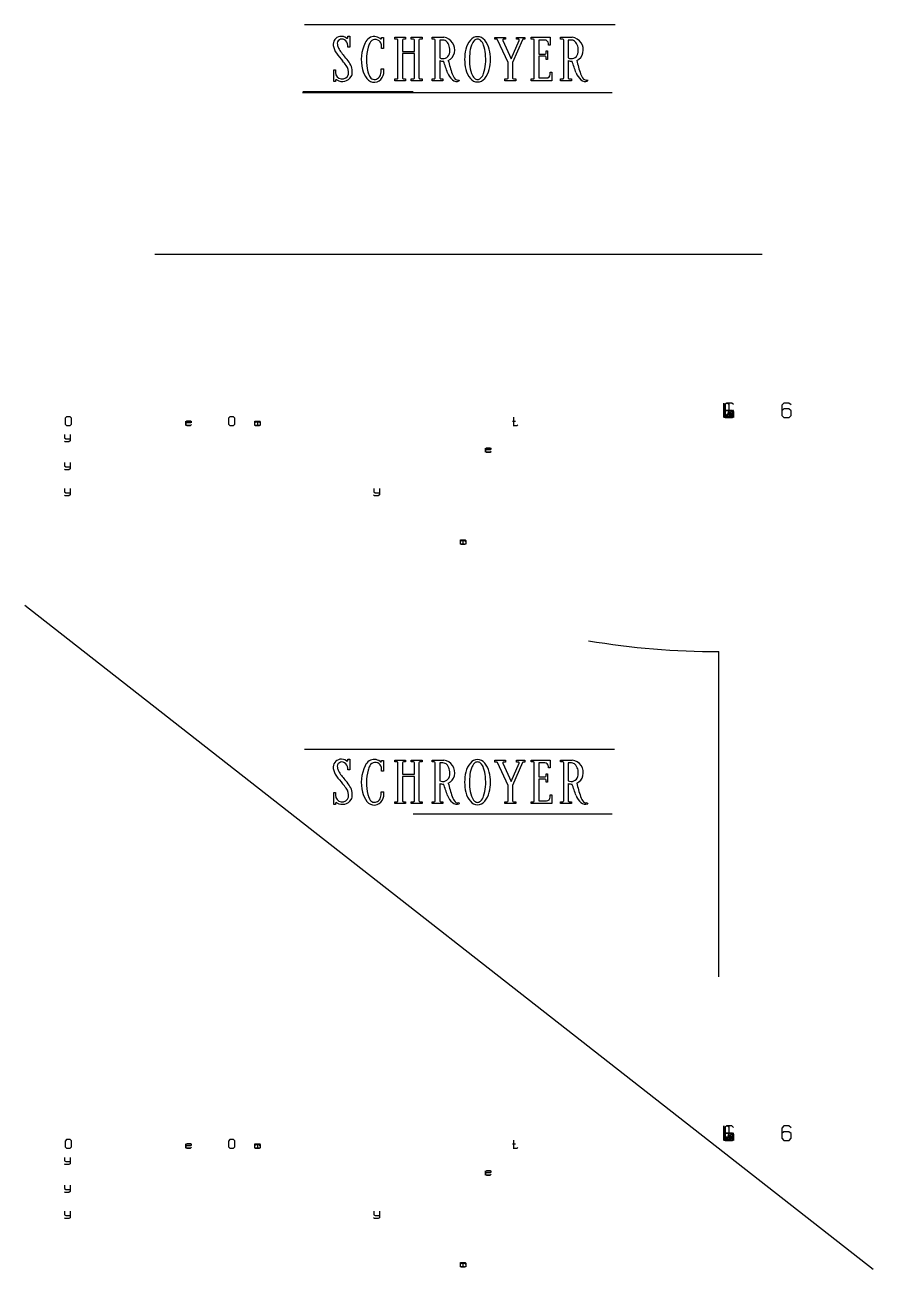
# Model space of a CAD drawing. Header units: metres. Extents: x -210 to 27, y -20 to 71.
# Drawn here: x -210 to -151.3, y -20.2 to 65.9 of the extents above; entities that cross this region are included whole.
import ezdxf

# ---------------------------------------------------------------- set-up
doc = ezdxf.new("R2010")
doc.units = ezdxf.units.M

msp = doc.modelspace()

# ---------------------------------------------------------------- linework, layer by layer
at = {"layer": 'MCD_Layer_0'}
for p, q in [((-169.167648, 65.852692), (-190.644058, 65.852692)), ((-187.640854, 64.986844), (-187.640854, 65.060943)), ((-187.640854, 65.060943), (-187.514854, 65.060943)), ((-187.514854, 65.060943), (-187.514854, 64.310944)), ((-185.308657, 64.945443), (-185.308657, 64.969443)), ((-185.308657, 64.969443), (-185.185657, 64.969443)), ((-185.185657, 64.969443), (-185.185657, 64.219443)), ((-184.39792, 64.991943), (-183.64792, 64.991943)), ((-184.39792, 64.865944), (-184.39792, 64.991943)), ((-184.24192, 64.865944), (-184.39792, 64.865944)), ((-184.17892, 62.180943), (-184.17892, 64.805943)), ((-183.86692, 64.805943), (-183.86692, 64.022943)), ((-183.77392, 64.865944), (-183.80392, 64.865944)), ((-183.64792, 64.865944), (-183.77392, 64.865944)), ((-183.64792, 64.991943), (-183.64792, 64.865944)), ((-183.25792, 64.865944), (-183.25792, 64.991943)), ((-183.25792, 64.991943), (-182.50792, 64.991943)), ((-183.10192, 64.865944), (-183.25792, 64.865944)), ((-183.03892, 64.022943), (-183.03892, 64.805943)), ((-182.72692, 64.805943), (-182.72692, 62.180943)), ((-182.63092, 64.865944), (-182.66392, 64.865944)), ((-182.50792, 64.865944), (-182.63092, 64.865944)), ((-182.50792, 64.991943), (-182.50792, 64.865944)), ((-181.82195, 64.991943), (-181.00895, 64.991943)), ((-181.82195, 64.865943), (-181.82195, 64.991943)), ((-181.66595, 64.865943), (-181.82195, 64.865943)), ((-181.60295, 62.180943), (-181.60295, 64.805943)), ((-181.29095, 64.805943), (-181.29095, 63.569943)), ((-181.16495, 64.805943), (-181.29095, 64.805943)), ((-177.470354, 64.862943), (-177.470354, 64.988943)), ((-177.470354, 64.988943), (-176.750355, 64.988943)), ((-177.353355, 64.862943), (-177.470354, 64.862943)), ((-176.564354, 63.239943), (-177.296355, 64.826943)), ((-176.927354, 64.775943), (-176.342355, 63.503943)), ((-176.750355, 64.862943), (-176.870354, 64.862943)), ((-176.750355, 64.988943), (-176.750355, 64.862943)), ((-176.342355, 63.503943), (-175.796355, 64.775943)), ((-175.571354, 64.826943), (-176.249355, 63.239943)), ((-175.985354, 64.988943), (-175.406355, 64.988943)), ((-175.985354, 64.862943), (-175.985354, 64.988943)), ((-175.853354, 64.862943), (-175.985354, 64.862943)), ((-175.406355, 64.862943), (-175.514355, 64.862943)), ((-175.406355, 64.988943), (-175.406355, 64.862943)), ((-174.969751, 64.991943), (-173.655751, 64.991943)), ((-174.969751, 64.865944), (-174.969751, 64.991943)), ((-174.813751, 64.865944), (-174.969751, 64.865944)), ((-174.750751, 62.180943), (-174.750751, 64.805943)), ((-174.438751, 64.805943), (-174.438751, 63.836943)), ((-174.030751, 64.805943), (-174.438751, 64.805943)), ((-173.781751, 64.460943), (-173.781751, 64.553943)), ((-173.655751, 64.991943), (-173.655751, 64.460943)), ((-172.939946, 64.991943), (-172.126946, 64.991943)), ((-172.939946, 64.865943), (-172.939946, 64.991943)), ((-172.783946, 64.865943), (-172.939946, 64.865943)), ((-172.720946, 62.180943), (-172.720946, 64.805943)), ((-172.408946, 64.805943), (-172.408946, 63.569943)), ((-172.282946, 64.805943), (-172.408946, 64.805943)), ((-187.640854, 64.310944), (-187.640854, 64.436943)), ((-187.514854, 64.310944), (-187.640854, 64.310944)), ((-185.308657, 64.219443), (-185.308657, 64.408443)), ((-185.185657, 64.219443), (-185.308657, 64.219443)), ((-183.86692, 64.022943), (-183.03892, 64.022943)), ((-183.86692, 63.866943), (-183.86692, 62.180943)), ((-183.03892, 63.866943), (-183.86692, 63.866943)), ((-183.03892, 62.180943), (-183.03892, 63.866943)), ((-174.438751, 63.836943), (-174.000751, 63.836943)), ((-173.937751, 64.055943), (-173.844751, 64.055943)), ((-173.937751, 63.896943), (-173.937751, 64.055943)), ((-173.844751, 64.055943), (-173.844751, 63.461943)), ((-173.655751, 64.460943), (-173.781751, 64.460943)), ((-181.29095, 63.383943), (-181.29095, 62.180943)), ((-176.564354, 62.174943), (-176.564354, 63.239943)), ((-176.249355, 63.239943), (-176.249355, 62.174943)), ((-174.438751, 63.680943), (-174.438751, 62.180943)), ((-174.000751, 63.680943), (-174.438751, 63.680943)), ((-173.937751, 63.461943), (-173.937751, 63.617943)), ((-173.844751, 63.461943), (-173.937751, 63.461943)), ((-172.408946, 63.383943), (-172.408946, 62.180943)), ((-188.624854, 62.747943), (-188.498854, 62.747943)), ((-188.624854, 61.934943), (-188.624854, 62.747943)), ((-188.498854, 62.747943), (-188.498854, 62.561944)), ((-188.498854, 61.991943), (-188.498854, 61.934943)), ((-185.329657, 62.803444), (-185.152657, 62.803444)), ((-184.39792, 62.117943), (-184.24192, 62.117943)), ((-184.39792, 61.991943), (-184.39792, 62.117943)), ((-183.64792, 61.991943), (-184.39792, 61.991943)), ((-183.80392, 62.117943), (-183.64792, 62.117943)), ((-183.64792, 62.117943), (-183.64792, 61.991943)), ((-183.25792, 62.117943), (-183.10192, 62.117943)), ((-183.25792, 61.991943), (-183.25792, 62.117943)), ((-182.50792, 61.991943), (-183.25792, 61.991943)), ((-182.66392, 62.117943), (-182.50792, 62.117943)), ((-182.50792, 62.117943), (-182.50792, 61.991943)), ((-181.82195, 62.117943), (-181.66595, 62.117943)), ((-181.82195, 61.991943), (-181.82195, 62.117943)), ((-181.07195, 61.991943), (-181.82195, 61.991943)), ((-181.22795, 62.117943), (-181.07195, 62.117943)), ((-181.07195, 62.117943), (-181.07195, 61.991943)), ((-179.97095, 62.051943), (-179.94395, 61.973943)), ((-176.780355, 62.114943), (-176.624354, 62.114943)), ((-176.780355, 61.991943), (-176.780355, 62.114943)), ((-176.030354, 61.991943), (-176.780355, 61.991943)), ((-176.189354, 62.114943), (-176.030354, 62.114943)), ((-176.030354, 62.114943), (-176.030354, 61.991943)), ((-174.969751, 62.117943), (-174.813751, 62.117943)), ((-174.969751, 61.991943), (-174.969751, 62.117943)), ((-173.532751, 61.991943), (-174.969751, 61.991943)), ((-174.438751, 62.180943), (-173.907751, 62.180943)), ((-173.655751, 62.585943), (-173.532751, 62.585943)), ((-173.655751, 62.429943), (-173.655751, 62.585943)), ((-173.532751, 62.585943), (-173.532751, 61.991943)), ((-172.939946, 62.117943), (-172.783946, 62.117943)), ((-172.939946, 61.991943), (-172.939946, 62.117943)), ((-172.189946, 61.991943), (-172.939946, 61.991943)), ((-172.345946, 62.117943), (-172.189946, 62.117943)), ((-172.189946, 62.117943), (-172.189946, 61.991943)), ((-171.088946, 62.051943), (-171.061946, 61.973943)), ((-169.378815, 61.153046), (-190.782455, 61.153046)), ((-190.75087, 61.248947), (-183.131851, 61.248947)), ((-188.498854, 61.934943), (-188.624854, 61.934943)), ((-201, 50), (-159, 50)), ((-161.6375, 39.6875), (-161.6375, 38.6875)), ((-161.6375, 38.6875), (-161.6375, 39.6875)), ((-161.4375, 39.6875), (-161.5625, 39.6125)), ((-161.5625, 39.6125), (-161.5625, 38.6875)), ((-161.0875, 39.6875), (-161.4375, 39.6875)), ((-161.4375, 39.6875), (-161.3125, 39.6875)), ((-161.3625, 39.6375), (-161.3125, 39.6875)), ((-161.3125, 39.6875), (-161.3125, 38.6875)), ((-160.9875, 39.5875), (-161.0875, 39.6875)), ((-157.4875, 39.6875), (-157.6375, 39.5375)), ((-157.1625, 39.6875), (-157.4875, 39.6875)), ((-156.9875, 39.5625), (-157.1625, 39.6875)), ((-207.098644, 38.745199), (-207.187744, 38.641249)), ((-206.846194, 38.745199), (-207.098644, 38.745199)), ((-206.742244, 38.656099), (-206.846194, 38.745199)), ((-195.812633, 38.745199), (-195.901733, 38.641249)), ((-195.560183, 38.745199), (-195.812633, 38.745199)), ((-195.456233, 38.656099), (-195.560183, 38.745199)), ((-161.6375, 39.0875), (-161.4875, 39.1875)), ((-161.6375, 39.1875), (-161.6375, 39.0875)), ((-161.5375, 39.1875), (-161.6375, 39.0875)), ((-161.6375, 39.1875), (-160.9875, 39.1875)), ((-161.6375, 39.1875), (-161.6375, 38.7625)), ((-161.5375, 39.1875), (-161.6375, 39.1125)), ((-160.9875, 39.1875), (-161.6375, 38.6875)), ((-161.6375, 39.1125), (-161.5375, 39.1875)), ((-161.6375, 39.0875), (-161.3125, 38.6875)), ((-161.6375, 39.0875), (-161.4375, 38.6875)), ((-161.6375, 39.0875), (-161.6375, 38.7625)), ((-161.5375, 38.6875), (-161.6375, 38.7875)), ((-161.6375, 38.7625), (-161.5375, 38.6875)), ((-161.0625, 39.1875), (-161.5375, 39.1875)), ((-161.5375, 39.1875), (-161.0875, 39.1875)), ((-161.0875, 39.1875), (-161.5375, 39.1875)), ((-161.4875, 39.1875), (-161.0875, 39.1875)), ((-161.4375, 38.6875), (-161.3125, 39.1375)), ((-161.3125, 39.1375), (-161.1875, 38.6875)), ((-161.3125, 38.6875), (-160.9875, 39.0875)), ((-160.9875, 39.1875), (-161.2375, 39.0375)), ((-161.2375, 39.0375), (-160.9875, 38.6875)), ((-161.1875, 38.6875), (-160.9875, 39.0875)), ((-161.0875, 39.1875), (-160.9875, 39.0875)), ((-160.9875, 39.0875), (-161.0875, 39.1875)), ((-161.0875, 39.1875), (-160.9875, 39.1125)), ((-160.9875, 38.7875), (-161.0875, 38.6875)), ((-161.0875, 38.6875), (-160.9875, 38.7625)), ((-160.9875, 39.1125), (-161.0625, 39.1875)), ((-161.0625, 38.6875), (-160.9875, 38.7625)), ((-160.9875, 39.0875), (-160.9875, 39.1875)), ((-160.9875, 38.7625), (-160.9875, 39.1875)), ((-160.9875, 38.7625), (-160.9875, 39.1125)), ((-160.9875, 39.1125), (-160.9875, 38.7875)), ((-160.9875, 39.0875), (-160.9875, 38.6875)), ((-160.9875, 38.7625), (-160.9875, 38.6875)), ((-157.6375, 39.5375), (-157.6375, 38.8375)), ((-157.4875, 39.2875), (-157.6375, 39.1625)), ((-157.6375, 38.8375), (-157.4875, 38.6875)), ((-157.1625, 39.2875), (-157.4875, 39.2875)), ((-156.9875, 39.1625), (-157.1625, 39.2875)), ((-157.1375, 38.6875), (-156.9875, 38.8375)), ((-156.9875, 38.8375), (-156.9875, 39.1625)), ((-207.187744, 38.641249), (-207.187744, 38.240299)), ((-207.187744, 38.240299), (-207.098644, 38.151199)), ((-207.098644, 38.151199), (-206.846194, 38.151199)), ((-206.846194, 38.151199), (-206.742244, 38.240299)), ((-206.742244, 38.240299), (-206.742244, 38.656099)), ((-198.842035, 38.388799), (-198.767785, 38.448199)), ((-198.842035, 38.151199), (-198.842035, 38.448199)), ((-198.842035, 38.403649), (-198.782635, 38.448199)), ((-198.782635, 38.448199), (-198.842035, 38.388799)), ((-198.842035, 38.388799), (-198.842035, 38.403649)), ((-198.842035, 38.388799), (-198.842035, 38.210599)), ((-198.842035, 38.195749), (-198.842035, 38.388799)), ((-198.515335, 38.314549), (-198.842035, 38.314549)), ((-198.842035, 38.210599), (-198.782635, 38.151199)), ((-198.797485, 38.151199), (-198.842035, 38.195749)), ((-198.515335, 38.151199), (-198.797485, 38.151199)), ((-198.782635, 38.448199), (-198.515335, 38.448199)), ((-198.515335, 38.448199), (-198.782635, 38.448199)), ((-198.782635, 38.151199), (-198.515335, 38.151199)), ((-198.767785, 38.448199), (-198.515335, 38.448199)), ((-198.515335, 38.448199), (-198.455935, 38.388799)), ((-198.515335, 38.448199), (-198.455935, 38.403649)), ((-198.455935, 38.403649), (-198.515335, 38.448199)), ((-198.455935, 38.359099), (-198.515335, 38.314549)), ((-198.455935, 38.210599), (-198.515335, 38.151199)), ((-198.515335, 38.151199), (-198.455935, 38.210599)), ((-198.455935, 38.359099), (-198.455935, 38.403649)), ((-195.901733, 38.641249), (-195.901733, 38.240299)), ((-195.901733, 38.240299), (-195.812633, 38.151199)), ((-195.812633, 38.151199), (-195.560183, 38.151199)), ((-195.560183, 38.151199), (-195.456233, 38.240299)), ((-195.456233, 38.240299), (-195.456233, 38.656099)), ((-194.090036, 38.448199), (-194.090036, 38.151199)), ((-194.090036, 38.403649), (-194.015786, 38.448199)), ((-194.090036, 38.403649), (-194.045486, 38.448199)), ((-194.015786, 38.373949), (-194.090036, 38.314549)), ((-194.090036, 38.314549), (-194.090036, 38.195749)), ((-194.090036, 38.195749), (-194.030636, 38.151199)), ((-194.045486, 38.448199), (-193.926686, 38.448199)), ((-194.030636, 38.448199), (-193.778186, 38.448199)), ((-193.778186, 38.151199), (-194.030636, 38.151199)), ((-194.030636, 38.151199), (-193.763336, 38.151199)), ((-194.015786, 38.448199), (-193.763336, 38.448199)), ((-193.763336, 38.373949), (-194.015786, 38.373949)), ((-193.926686, 38.448199), (-193.896986, 38.403649)), ((-193.896986, 38.403649), (-193.867286, 38.448199)), ((-193.896986, 38.403649), (-193.896986, 38.151199)), ((-193.867286, 38.448199), (-193.748486, 38.448199)), ((-193.763336, 38.448199), (-193.703936, 38.373949)), ((-193.703936, 38.314549), (-193.763336, 38.373949)), ((-193.763336, 38.151199), (-193.703936, 38.195749)), ((-193.748486, 38.448199), (-193.703936, 38.403649)), ((-193.703936, 38.403649), (-193.703936, 38.151199)), ((-193.703936, 38.373949), (-193.703936, 38.151199)), ((-176.270044, 38.448199), (-176.047294, 38.448199)), ((-176.210644, 38.151199), (-175.958194, 38.151199)), ((-176.195794, 38.715499), (-176.195794, 38.195749)), ((-176.195794, 38.195749), (-176.121544, 38.151199)), ((-176.121544, 38.151199), (-175.943344, 38.151199)), ((-175.943344, 38.151199), (-175.883944, 38.195749)), ((-161.5375, 38.6875), (-161.0625, 38.6875)), ((-161.0875, 38.6875), (-161.5375, 38.6875)), ((-161.5375, 38.6875), (-161.0875, 38.6875)), ((-161.4625, 38.6875), (-161.1625, 38.6875)), ((-161.4375, 38.6875), (-161.1875, 38.6875)), ((-161.3125, 38.7125), (-161.3375, 38.6875)), ((-161.2875, 38.6875), (-161.3125, 38.7125)), ((-157.4875, 38.6875), (-157.1375, 38.6875)), ((-207.187743, 37.011418), (-207.247143, 37.055968)), ((-207.232293, 37.516318), (-207.232293, 37.278718)), ((-207.232293, 37.278718), (-207.143193, 37.219318)), ((-206.935293, 37.011418), (-207.187743, 37.011418)), ((-207.143193, 37.219318), (-206.846193, 37.219318)), ((-207.113493, 37.219318), (-206.964993, 37.219318)), ((-206.846193, 37.070818), (-206.935293, 37.011418)), ((-206.846193, 37.516318), (-206.846193, 37.219318)), ((-206.846193, 37.219318), (-206.846193, 37.130218)), ((-206.846193, 37.130218), (-206.846193, 37.070818)), ((-178.126291, 36.525037), (-178.052041, 36.584437)), ((-178.126291, 36.287437), (-178.126291, 36.584437)), ((-178.126291, 36.539887), (-178.066891, 36.584437)), ((-178.066891, 36.584437), (-178.126291, 36.525037)), ((-178.126291, 36.525037), (-178.126291, 36.539887)), ((-178.126291, 36.525037), (-178.126291, 36.346837)), ((-178.126291, 36.331987), (-178.126291, 36.525037)), ((-177.799591, 36.450787), (-178.126291, 36.450787)), ((-178.126291, 36.346837), (-178.066891, 36.287437)), ((-178.081741, 36.287437), (-178.126291, 36.331987)), ((-177.799591, 36.287437), (-178.081741, 36.287437)), ((-178.066891, 36.584437), (-177.799591, 36.584437)), ((-177.799591, 36.584437), (-178.066891, 36.584437)), ((-178.066891, 36.287437), (-177.799591, 36.287437)), ((-178.052041, 36.584437), (-177.799591, 36.584437)), ((-177.799591, 36.584437), (-177.740191, 36.525037)), ((-177.799591, 36.584437), (-177.740191, 36.539887)), ((-177.740191, 36.539887), (-177.799591, 36.584437)), ((-177.740191, 36.495337), (-177.799591, 36.450787)), ((-177.740191, 36.346837), (-177.799591, 36.287437)), ((-177.799591, 36.287437), (-177.740191, 36.346837)), ((-177.740191, 36.495337), (-177.740191, 36.539887)), ((-207.232293, 35.589431), (-207.232293, 35.351831)), ((-207.232293, 35.351831), (-207.143193, 35.292431)), ((-207.143193, 35.292431), (-206.846193, 35.292431)), ((-207.113493, 35.292431), (-206.964993, 35.292431)), ((-206.846193, 35.589431), (-206.846193, 35.292431)), ((-206.846193, 35.292431), (-206.846193, 35.203331)), ((-207.187743, 35.084531), (-207.247143, 35.129081)), ((-206.935293, 35.084531), (-207.187743, 35.084531)), ((-206.846193, 35.143931), (-206.935293, 35.084531)), ((-206.846193, 35.203331), (-206.846193, 35.143931)), ((-207.232293, 33.788798), (-207.232293, 33.551198)), ((-206.846193, 33.788798), (-206.846193, 33.491798)), ((-185.848291, 33.788798), (-185.848291, 33.551198)), ((-185.462191, 33.788798), (-185.462191, 33.491798)), ((-207.187743, 33.283898), (-207.247143, 33.328448)), ((-207.232293, 33.551198), (-207.143193, 33.491798)), ((-206.935293, 33.283898), (-207.187743, 33.283898)), ((-207.143193, 33.491798), (-206.846193, 33.491798)), ((-207.113493, 33.491798), (-206.964993, 33.491798)), ((-206.846193, 33.343298), (-206.935293, 33.283898)), ((-206.846193, 33.491798), (-206.846193, 33.402698)), ((-206.846193, 33.402698), (-206.846193, 33.343298)), ((-185.803741, 33.283898), (-185.863141, 33.328448)), ((-185.848291, 33.551198), (-185.759191, 33.491798)), ((-185.551291, 33.283898), (-185.803741, 33.283898)), ((-185.759191, 33.491798), (-185.462191, 33.491798)), ((-185.729491, 33.491798), (-185.580991, 33.491798)), ((-185.462191, 33.343298), (-185.551291, 33.283898)), ((-185.462191, 33.491798), (-185.462191, 33.402698)), ((-185.462191, 33.402698), (-185.462191, 33.343298)), ((-179.883889, 30.236915), (-179.883889, 29.939915)), ((-179.883889, 30.192365), (-179.809639, 30.236915)), ((-179.883889, 30.192365), (-179.839339, 30.236915)), ((-179.809639, 30.162665), (-179.883889, 30.103265)), ((-179.839339, 30.236915), (-179.720539, 30.236915)), ((-179.824489, 30.236915), (-179.572039, 30.236915)), ((-179.809639, 30.236915), (-179.557189, 30.236915)), ((-179.557189, 30.162665), (-179.809639, 30.162665)), ((-179.720539, 30.236915), (-179.690839, 30.192365)), ((-179.690839, 30.192365), (-179.661139, 30.236915)), ((-179.690839, 30.192365), (-179.690839, 29.939915)), ((-179.661139, 30.236915), (-179.542339, 30.236915)), ((-179.557189, 30.236915), (-179.497789, 30.162665)), ((-179.497789, 30.103265), (-179.557189, 30.162665)), ((-179.542339, 30.236915), (-179.497789, 30.192365)), ((-179.497789, 30.192365), (-179.497789, 29.939915)), ((-179.497789, 30.162665), (-179.497789, 29.939915)), ((-179.883889, 30.103265), (-179.883889, 29.984465)), ((-179.883889, 29.984465), (-179.824489, 29.939915)), ((-179.572039, 29.939915), (-179.824489, 29.939915)), ((-179.824489, 29.939915), (-179.557189, 29.939915)), ((-179.557189, 29.939915), (-179.497789, 29.984465)), ((-209.976303, 25.710459), (-151.324951, -20.214447)), ((-162, 0), (-162, 22.5)), ((-190.646194, 15.747189), (-169.204056, 15.747189)), ((-187.640854, 14.986842), (-187.640854, 15.060941)), ((-187.640854, 15.060941), (-187.514854, 15.060941)), ((-187.514854, 15.060941), (-187.514854, 14.310942)), ((-185.308657, 14.945441), (-185.308657, 14.969441)), ((-185.308657, 14.969441), (-185.185657, 14.969441)), ((-185.185657, 14.969441), (-185.185657, 14.219441)), ((-184.39792, 14.991941), (-183.64792, 14.991941)), ((-184.39792, 14.865942), (-184.39792, 14.991941)), ((-184.24192, 14.865942), (-184.39792, 14.865942)), ((-184.17892, 12.180941), (-184.17892, 14.805942)), ((-183.86692, 14.805942), (-183.86692, 14.022942)), ((-183.77392, 14.865942), (-183.80392, 14.865942)), ((-183.64792, 14.865942), (-183.77392, 14.865942)), ((-183.64792, 14.991941), (-183.64792, 14.865942)), ((-183.25792, 14.865942), (-183.25792, 14.991941)), ((-183.25792, 14.991941), (-182.50792, 14.991941)), ((-183.10192, 14.865942), (-183.25792, 14.865942)), ((-183.03892, 14.022942), (-183.03892, 14.805942)), ((-182.72692, 14.805942), (-182.72692, 12.180941)), ((-182.63092, 14.865942), (-182.66392, 14.865942)), ((-182.50792, 14.865942), (-182.63092, 14.865942)), ((-182.50792, 14.991941), (-182.50792, 14.865942)), ((-181.82195, 14.991941), (-181.00895, 14.991941)), ((-181.82195, 14.865941), (-181.82195, 14.991941)), ((-181.66595, 14.865941), (-181.82195, 14.865941)), ((-181.60295, 12.180941), (-181.60295, 14.805941)), ((-181.29095, 14.805941), (-181.29095, 13.569942)), ((-181.16495, 14.805941), (-181.29095, 14.805941)), ((-177.470354, 14.862941), (-177.470354, 14.988941)), ((-177.470354, 14.988941), (-176.750355, 14.988941)), ((-177.353355, 14.862941), (-177.470354, 14.862941)), ((-176.564354, 13.239941), (-177.296355, 14.826941)), ((-176.927354, 14.775941), (-176.342355, 13.503941)), ((-176.750355, 14.862941), (-176.870354, 14.862941)), ((-176.750355, 14.988941), (-176.750355, 14.862941)), ((-176.342355, 13.503941), (-175.796355, 14.775941)), ((-175.571354, 14.826941), (-176.249355, 13.239941)), ((-175.985354, 14.988941), (-175.406355, 14.988941)), ((-175.985354, 14.862941), (-175.985354, 14.988941)), ((-175.853354, 14.862941), (-175.985354, 14.862941)), ((-175.406355, 14.862941), (-175.514355, 14.862941)), ((-175.406355, 14.988941), (-175.406355, 14.862941)), ((-174.969751, 14.991941), (-173.655751, 14.991941)), ((-174.969751, 14.865942), (-174.969751, 14.991941)), ((-174.813751, 14.865942), (-174.969751, 14.865942)), ((-174.750751, 12.180941), (-174.750751, 14.805942)), ((-174.438751, 14.805942), (-174.438751, 13.836941)), ((-174.030751, 14.805942), (-174.438751, 14.805942)), ((-173.655751, 14.991941), (-173.655751, 14.460941)), ((-172.939946, 14.991941), (-172.126946, 14.991941)), ((-172.939946, 14.865941), (-172.939946, 14.991941)), ((-172.783946, 14.865941), (-172.939946, 14.865941)), ((-172.720946, 12.180941), (-172.720946, 14.805941)), ((-172.408946, 14.805941), (-172.408946, 13.569942)), ((-172.282946, 14.805941), (-172.408946, 14.805941)), ((-187.640854, 14.310942), (-187.640854, 14.436941)), ((-187.514854, 14.310942), (-187.640854, 14.310942)), ((-185.308657, 14.219441), (-185.308657, 14.408441)), ((-185.185657, 14.219441), (-185.308657, 14.219441)), ((-183.86692, 14.022942), (-183.03892, 14.022942)), ((-183.86692, 13.866941), (-183.86692, 12.180941)), ((-183.03892, 13.866941), (-183.86692, 13.866941)), ((-183.03892, 12.180941), (-183.03892, 13.866941)), ((-174.438751, 13.836941), (-174.000751, 13.836941)), ((-173.937751, 14.055942), (-173.844751, 14.055942)), ((-173.937751, 13.896941), (-173.937751, 14.055942)), ((-173.844751, 14.055942), (-173.844751, 13.461941)), ((-173.781751, 14.460941), (-173.781751, 14.553942)), ((-173.655751, 14.460941), (-173.781751, 14.460941)), ((-181.29095, 13.383941), (-181.29095, 12.180941)), ((-176.564354, 12.174941), (-176.564354, 13.239941)), ((-176.249355, 13.239941), (-176.249355, 12.174941)), ((-174.438751, 13.680942), (-174.438751, 12.180941)), ((-174.000751, 13.680942), (-174.438751, 13.680942)), ((-173.937751, 13.461941), (-173.937751, 13.617941)), ((-173.844751, 13.461941), (-173.937751, 13.461941)), ((-172.408946, 13.383941), (-172.408946, 12.180941)), ((-188.624854, 12.747941), (-188.498854, 12.747941)), ((-188.624854, 11.934941), (-188.624854, 12.747941)), ((-188.498854, 12.747941), (-188.498854, 12.561942)), ((-185.329657, 12.803442), (-185.152657, 12.803442)), ((-184.39792, 12.117941), (-184.24192, 12.117941)), ((-184.39792, 11.991941), (-184.39792, 12.117941)), ((-183.80392, 12.117941), (-183.64792, 12.117941)), ((-183.64792, 12.117941), (-183.64792, 11.991941)), ((-183.25792, 12.117941), (-183.10192, 12.117941)), ((-183.25792, 11.991941), (-183.25792, 12.117941)), ((-182.66392, 12.117941), (-182.50792, 12.117941)), ((-182.50792, 12.117941), (-182.50792, 11.991941)), ((-181.82195, 12.117941), (-181.66595, 12.117941)), ((-181.82195, 11.991941), (-181.82195, 12.117941)), ((-181.22795, 12.117941), (-181.07195, 12.117941)), ((-181.07195, 12.117941), (-181.07195, 11.991941)), ((-179.97095, 12.051941), (-179.94395, 11.973942)), ((-176.780355, 12.114941), (-176.624354, 12.114941)), ((-176.780355, 11.991941), (-176.780355, 12.114941)), ((-176.189354, 12.114941), (-176.030354, 12.114941)), ((-176.030354, 12.114941), (-176.030354, 11.991941)), ((-174.969751, 12.117941), (-174.813751, 12.117941)), ((-174.969751, 11.991941), (-174.969751, 12.117941)), ((-174.438751, 12.180941), (-173.907751, 12.180941)), ((-173.655751, 12.585941), (-173.532751, 12.585941)), ((-173.655751, 12.429941), (-173.655751, 12.585941)), ((-173.532751, 12.585941), (-173.532751, 11.991941)), ((-172.939946, 12.117941), (-172.783946, 12.117941)), ((-172.939946, 11.991941), (-172.939946, 12.117941)), ((-172.345946, 12.117941), (-172.189946, 12.117941)), ((-172.189946, 12.117941), (-172.189946, 11.991941)), ((-171.088946, 12.051941), (-171.061946, 11.973942)), ((-188.498854, 11.934941), (-188.624854, 11.934941)), ((-188.498854, 11.991941), (-188.498854, 11.934941)), ((-183.64792, 11.991941), (-184.39792, 11.991941)), ((-182.50792, 11.991941), (-183.25792, 11.991941)), ((-169.378815, 11.248948), (-183.131851, 11.248948)), ((-181.07195, 11.991941), (-181.82195, 11.991941)), ((-176.030354, 11.991941), (-176.780355, 11.991941)), ((-173.532751, 11.991941), (-174.969751, 11.991941)), ((-172.189946, 11.991941), (-172.939946, 11.991941)), ((-161.6375, -10.3125), (-161.6375, -11.3125)), ((-161.6375, -11.3125), (-161.6375, -10.3125)), ((-161.4375, -10.3125), (-161.5625, -10.3875)), ((-161.0875, -10.3125), (-161.4375, -10.3125)), ((-161.4375, -10.3125), (-161.3125, -10.3125)), ((-161.3625, -10.3625), (-161.3125, -10.3125)), ((-161.3125, -10.3125), (-161.3125, -11.3125)), ((-160.9875, -10.4125), (-161.0875, -10.3125)), ((-157.4875, -10.3125), (-157.6375, -10.4625)), ((-157.1625, -10.3125), (-157.4875, -10.3125)), ((-156.9875, -10.4375), (-157.1625, -10.3125)), ((-161.6375, -10.9125), (-161.4875, -10.8125)), ((-161.6375, -10.8125), (-161.6375, -10.9125)), ((-161.5375, -10.8125), (-161.6375, -10.9125)), ((-161.6375, -10.8125), (-160.9875, -10.8125)), ((-161.6375, -10.8125), (-161.6375, -11.2375)), ((-161.5375, -10.8125), (-161.6375, -10.8875)), ((-160.9875, -10.8125), (-161.6375, -11.3125)), ((-161.6375, -10.8875), (-161.5375, -10.8125)), ((-161.6375, -10.9125), (-161.3125, -11.3125)), ((-161.6375, -10.9125), (-161.4375, -11.3125)), ((-161.6375, -10.9125), (-161.6375, -11.2375)), ((-161.5625, -10.3875), (-161.5625, -11.3125)), ((-161.0625, -10.8125), (-161.5375, -10.8125)), ((-161.5375, -10.8125), (-161.0875, -10.8125)), ((-161.0875, -10.8125), (-161.5375, -10.8125)), ((-161.4875, -10.8125), (-161.0875, -10.8125)), ((-161.4375, -11.3125), (-161.3125, -10.8625)), ((-161.3125, -10.8625), (-161.1875, -11.3125)), ((-161.3125, -11.3125), (-160.9875, -10.9125)), ((-160.9875, -10.8125), (-161.2375, -10.9625)), ((-161.2375, -10.9625), (-160.9875, -11.3125)), ((-161.1875, -11.3125), (-160.9875, -10.9125)), ((-161.0875, -10.8125), (-160.9875, -10.9125)), ((-160.9875, -10.9125), (-161.0875, -10.8125)), ((-161.0875, -10.8125), (-160.9875, -10.8875)), ((-160.9875, -10.8875), (-161.0625, -10.8125)), ((-160.9875, -10.9125), (-160.9875, -10.8125)), ((-160.9875, -11.2375), (-160.9875, -10.8125)), ((-160.9875, -11.2375), (-160.9875, -10.8875)), ((-160.9875, -10.8875), (-160.9875, -11.2125)), ((-160.9875, -10.9125), (-160.9875, -11.3125)), ((-157.6375, -10.4625), (-157.6375, -11.1625)), ((-157.4875, -10.7125), (-157.6375, -10.8375)), ((-157.6375, -11.1625), (-157.4875, -11.3125)), ((-157.1625, -10.7125), (-157.4875, -10.7125)), ((-156.9875, -10.8375), (-157.1625, -10.7125)), ((-157.1375, -11.3125), (-156.9875, -11.1625)), ((-156.9875, -11.1625), (-156.9875, -10.8375)), ((-207.098644, -11.254803), (-207.187744, -11.358753)), ((-207.187744, -11.358753), (-207.187744, -11.759703)), ((-207.187744, -11.759703), (-207.098644, -11.848803)), ((-206.846194, -11.254803), (-207.098644, -11.254803)), ((-207.098644, -11.848803), (-206.846194, -11.848803)), ((-206.742244, -11.343903), (-206.846194, -11.254803)), ((-206.846194, -11.848803), (-206.742244, -11.759703)), ((-206.742244, -11.759703), (-206.742244, -11.343903)), ((-198.842035, -11.611203), (-198.767785, -11.551803)), ((-198.842035, -11.848803), (-198.842035, -11.551803)), ((-198.842035, -11.596353), (-198.782635, -11.551803)), ((-198.782635, -11.551803), (-198.842035, -11.611203)), ((-198.842035, -11.611203), (-198.842035, -11.596353)), ((-198.842035, -11.611203), (-198.842035, -11.789403)), ((-198.842035, -11.804253), (-198.842035, -11.611203)), ((-198.515335, -11.685453), (-198.842035, -11.685453)), ((-198.842035, -11.789403), (-198.782635, -11.848803)), ((-198.797485, -11.848803), (-198.842035, -11.804253)), ((-198.515335, -11.848803), (-198.797485, -11.848803)), ((-198.782635, -11.551803), (-198.515335, -11.551803)), ((-198.515335, -11.551803), (-198.782635, -11.551803)), ((-198.782635, -11.848803), (-198.515335, -11.848803)), ((-198.767785, -11.551803), (-198.515335, -11.551803)), ((-198.515335, -11.551803), (-198.455935, -11.611203)), ((-198.515335, -11.551803), (-198.455935, -11.596353)), ((-198.455935, -11.596353), (-198.515335, -11.551803)), ((-198.455935, -11.640903), (-198.515335, -11.685453)), ((-198.455935, -11.789403), (-198.515335, -11.848803)), ((-198.515335, -11.848803), (-198.455935, -11.789403)), ((-198.455935, -11.640903), (-198.455935, -11.596353)), ((-195.812633, -11.254803), (-195.901733, -11.358753)), ((-195.901733, -11.358753), (-195.901733, -11.759703)), ((-195.901733, -11.759703), (-195.812633, -11.848803)), ((-195.560183, -11.254803), (-195.812633, -11.254803)), ((-195.812633, -11.848803), (-195.560183, -11.848803)), ((-195.456233, -11.343903), (-195.560183, -11.254803)), ((-195.560183, -11.848803), (-195.456233, -11.759703)), ((-195.456233, -11.759703), (-195.456233, -11.343903)), ((-194.090036, -11.551803), (-194.090036, -11.848803)), ((-194.090036, -11.596353), (-194.015786, -11.551803)), ((-194.090036, -11.596353), (-194.045486, -11.551803)), ((-194.015786, -11.626053), (-194.090036, -11.685453)), ((-194.090036, -11.685453), (-194.090036, -11.804253)), ((-194.090036, -11.804253), (-194.030636, -11.848803)), ((-194.045486, -11.551803), (-193.926686, -11.551803)), ((-194.030636, -11.551803), (-193.778186, -11.551803)), ((-193.778186, -11.848803), (-194.030636, -11.848803)), ((-194.030636, -11.848803), (-193.763336, -11.848803)), ((-194.015786, -11.551803), (-193.763336, -11.551803)), ((-193.763336, -11.626053), (-194.015786, -11.626053)), ((-193.926686, -11.551803), (-193.896986, -11.596353)), ((-193.896986, -11.596353), (-193.867286, -11.551803)), ((-193.896986, -11.596353), (-193.896986, -11.848803)), ((-193.867286, -11.551803), (-193.748486, -11.551803)), ((-193.763336, -11.551803), (-193.703936, -11.626053)), ((-193.703936, -11.685453), (-193.763336, -11.626053)), ((-193.763336, -11.848803), (-193.703936, -11.804253)), ((-193.748486, -11.551803), (-193.703936, -11.596353)), ((-193.703936, -11.596353), (-193.703936, -11.848803)), ((-193.703936, -11.626053), (-193.703936, -11.848803)), ((-176.270044, -11.551803), (-176.047294, -11.551803)), ((-176.210644, -11.848803), (-175.958194, -11.848803)), ((-176.195794, -11.284503), (-176.195794, -11.804253)), ((-176.195794, -11.804253), (-176.121544, -11.848803)), ((-176.121544, -11.848803), (-175.943344, -11.848803)), ((-175.943344, -11.848803), (-175.883944, -11.804253)), ((-161.5375, -11.3125), (-161.6375, -11.2125)), ((-161.6375, -11.2375), (-161.5375, -11.3125)), ((-161.5375, -11.3125), (-161.0625, -11.3125)), ((-161.0875, -11.3125), (-161.5375, -11.3125)), ((-161.5375, -11.3125), (-161.0875, -11.3125)), ((-161.4625, -11.3125), (-161.1625, -11.3125)), ((-161.4375, -11.3125), (-161.1875, -11.3125)), ((-161.3125, -11.2875), (-161.3375, -11.3125)), ((-161.2875, -11.3125), (-161.3125, -11.2875)), ((-160.9875, -11.2125), (-161.0875, -11.3125)), ((-161.0875, -11.3125), (-160.9875, -11.2375)), ((-161.0625, -11.3125), (-160.9875, -11.2375)), ((-160.9875, -11.2375), (-160.9875, -11.3125)), ((-157.4875, -11.3125), (-157.1375, -11.3125)), ((-207.232293, -12.483683), (-207.232293, -12.721283)), ((-207.232293, -12.721283), (-207.143193, -12.780683)), ((-207.143193, -12.780683), (-206.846193, -12.780683)), ((-207.113493, -12.780683), (-206.964993, -12.780683)), ((-206.846193, -12.483683), (-206.846193, -12.780683)), ((-206.846193, -12.780683), (-206.846193, -12.869783)), ((-206.846193, -12.869783), (-206.846193, -12.929183)), ((-207.187743, -12.988583), (-207.247143, -12.944033)), ((-206.935293, -12.988583), (-207.187743, -12.988583)), ((-206.846193, -12.929183), (-206.935293, -12.988583)), ((-178.126291, -13.474963), (-178.052041, -13.415563)), ((-178.126291, -13.712563), (-178.126291, -13.415563)), ((-178.126291, -13.460113), (-178.066891, -13.415563)), ((-178.066891, -13.415563), (-178.126291, -13.474963)), ((-178.126291, -13.474963), (-178.126291, -13.460113)), ((-178.126291, -13.474963), (-178.126291, -13.653163)), ((-178.126291, -13.668013), (-178.126291, -13.474963)), ((-177.799591, -13.549213), (-178.126291, -13.549213)), ((-178.126291, -13.653163), (-178.066891, -13.712563)), ((-178.081741, -13.712563), (-178.126291, -13.668013)), ((-177.799591, -13.712563), (-178.081741, -13.712563)), ((-178.066891, -13.415563), (-177.799591, -13.415563)), ((-177.799591, -13.415563), (-178.066891, -13.415563)), ((-178.066891, -13.712563), (-177.799591, -13.712563)), ((-178.052041, -13.415563), (-177.799591, -13.415563)), ((-177.799591, -13.415563), (-177.740191, -13.474963)), ((-177.799591, -13.415563), (-177.740191, -13.460113)), ((-177.740191, -13.460113), (-177.799591, -13.415563)), ((-177.740191, -13.504663), (-177.799591, -13.549213)), ((-177.740191, -13.653163), (-177.799591, -13.712563)), ((-177.799591, -13.712563), (-177.740191, -13.653163)), ((-177.740191, -13.504663), (-177.740191, -13.460113)), ((-207.232293, -14.410569), (-207.232293, -14.648169)), ((-206.846193, -14.410569), (-206.846193, -14.707569)), ((-207.187743, -14.915469), (-207.247143, -14.870919)), ((-207.232293, -14.648169), (-207.143193, -14.707569)), ((-206.935293, -14.915469), (-207.187743, -14.915469)), ((-207.143193, -14.707569), (-206.846193, -14.707569)), ((-207.113493, -14.707569), (-206.964993, -14.707569)), ((-206.846193, -14.856069), (-206.935293, -14.915469)), ((-206.846193, -14.707569), (-206.846193, -14.796669)), ((-206.846193, -14.796669), (-206.846193, -14.856069)), ((-207.232293, -16.211203), (-207.232293, -16.448804)), ((-206.846193, -16.211203), (-206.846193, -16.508204)), ((-185.848291, -16.211203), (-185.848291, -16.448804)), ((-185.462191, -16.211203), (-185.462191, -16.508204)), ((-207.187743, -16.716104), (-207.247143, -16.671554)), ((-207.232293, -16.448804), (-207.143193, -16.508204)), ((-206.935293, -16.716104), (-207.187743, -16.716104)), ((-207.143193, -16.508204), (-206.846193, -16.508204)), ((-207.113493, -16.508204), (-206.964993, -16.508204)), ((-206.846193, -16.656704), (-206.935293, -16.716104)), ((-206.846193, -16.508204), (-206.846193, -16.597304)), ((-206.846193, -16.597304), (-206.846193, -16.656704)), ((-185.803741, -16.716104), (-185.863141, -16.671554)), ((-185.848291, -16.448804), (-185.759191, -16.508204)), ((-185.551291, -16.716104), (-185.803741, -16.716104)), ((-185.759191, -16.508204), (-185.462191, -16.508204)), ((-185.729491, -16.508204), (-185.580991, -16.508204)), ((-185.462191, -16.656704), (-185.551291, -16.716104)), ((-185.462191, -16.508204), (-185.462191, -16.597304)), ((-185.462191, -16.597304), (-185.462191, -16.656704)), ((-179.883889, -19.763085), (-179.883889, -20.060085)), ((-179.883889, -19.807635), (-179.809639, -19.763085)), ((-179.883889, -19.807635), (-179.839339, -19.763085)), ((-179.839339, -19.763085), (-179.720539, -19.763085)), ((-179.824489, -19.763085), (-179.572039, -19.763085)), ((-179.809639, -19.763085), (-179.557189, -19.763085)), ((-179.720539, -19.763085), (-179.690839, -19.807635)), ((-179.690839, -19.807635), (-179.661139, -19.763085)), ((-179.661139, -19.763085), (-179.542339, -19.763085)), ((-179.557189, -19.763085), (-179.497789, -19.837335)), ((-179.542339, -19.763085), (-179.497789, -19.807635)), ((-179.809639, -19.837335), (-179.883889, -19.896735)), ((-179.883889, -19.896735), (-179.883889, -20.015535)), ((-179.883889, -20.015535), (-179.824489, -20.060085)), ((-179.572039, -20.060085), (-179.824489, -20.060085)), ((-179.824489, -20.060085), (-179.557189, -20.060085)), ((-179.557189, -19.837335), (-179.809639, -19.837335)), ((-179.690839, -19.807635), (-179.690839, -20.060085)), ((-179.497789, -19.896735), (-179.557189, -19.837335)), ((-179.557189, -20.060085), (-179.497789, -20.015535)), ((-179.497789, -19.807635), (-179.497789, -20.060085)), ((-179.497789, -19.837335), (-179.497789, -20.060085))]:
    msp.add_line(p, q, dxfattribs=at)
for centre, radius, start, end in [((-188.117067, 64.51152), 0.542741, 98.026822, 189.821176), ((-188.053604, 64.548457), 0.322565, 55.705126, 191.355856), ((-188.091876, 64.454909), 0.602556, 54.252546, 99.647339), ((-188.194362, 64.358272), 0.559071, 8.089392, 54.769735), ((-187.700519, 64.988851), 0.059699, 228.78514, 358.072722), ((-183.942488, 63.443469), 2.770587, 155.160215, 193.924557), ((-185.606193, 64.18104), 0.951417, 126.540416, 153.379901), ((-184.757216, 63.94388), 1.526664, 154.578282, 166.493435), ((-185.826878, 64.381634), 0.661395, 51.666626, 121.520443), ((-185.751332, 64.40675), 0.430194, 37.635618, 153.419488), ((-185.372229, 64.945917), 0.063574, 225.666916, 359.573218), ((-185.789352, 64.371017), 0.48215, 4.452, 38.239476), ((-184.24042, 64.804443), 0.061518, 1.397251, 91.39703), ((-183.80542, 64.804443), 0.061519, 88.603081, 178.602679), ((-183.10042, 64.804443), 0.061519, 1.397321, 91.396919), ((-182.66542, 64.804443), 0.061518, 88.603019, 178.602822), ((-181.66445, 64.804443), 0.061518, 1.397354, 91.397138), ((-181.187267, 63.774056), 1.032129, 78.355845, 88.761018), ((-181.117707, 64.129777), 0.868998, 345.829766, 82.810443), ((-181.046658, 64.44744), 0.344228, 33.6021, 78.656218), ((-181.541773, 64.086577), 0.956688, 12.273202, 35.1927), ((-177.91703, 63.771402), 1.617923, 140.801546, 165.849211), ((-178.670142, 64.399635), 0.637334, 90.513828, 141.779966), ((-178.307726, 64.179716), 0.832847, 133.389854, 161.139767), ((-178.672859, 64.571944), 0.297014, 90.57854, 134.181543), ((-178.681573, 64.399636), 0.637334, 38.220007, 89.486183), ((-178.678856, 64.571945), 0.297013, 45.818386, 89.421495), ((-179.043982, 64.17972), 0.832839, 18.860113, 46.610309), ((-179.434685, 63.771402), 1.617923, 14.150814, 39.198481), ((-177.352455, 64.801243), 0.061707, 24.613448, 90.835399), ((-176.874316, 64.803366), 0.059708, 86.1955, 207.340959), ((-175.849392, 64.803367), 0.059708, 332.658789, 93.804588), ((-175.515254, 64.801243), 0.061707, 89.164761, 155.386554), ((-174.812251, 64.804443), 0.061518, 1.39725, 91.39699), ((-174.038017, 64.549746), 0.256301, 0.938417, 88.375444), ((-172.782446, 64.804443), 0.061518, 1.397354, 91.397138), ((-172.305263, 63.774056), 1.032129, 78.355845, 88.761018), ((-172.235703, 64.129777), 0.868998, 345.829766, 82.810443), ((-172.164654, 64.44744), 0.344228, 33.6021, 78.656218), ((-172.659769, 64.086577), 0.956688, 12.273202, 35.1927), ((-187.591952, 64.555849), 1.068707, 187.36006, 218.186932), ((-182.834644, 67.93355), 6.902073, 215.810098, 221.501717), ((-187.91611, 64.498166), 0.453937, 181.669238, 213.451355), ((-185.175938, 66.04092), 3.597554, 209.893377, 221.82328), ((-183.120489, 63.424601), 3.241726, 164.325167, 194.450614), ((-181.074002, 63.985024), 0.468357, 242.405497, 343.492358), ((-181.002933, 64.078802), 0.745543, 294.230983, 347.469), ((-181.514264, 64.10786), 0.925405, 343.945861, 11.347607), ((-176.678831, 63.47383), 2.891333, 166.129923, 180.116654), ((-175.098027, 63.459114), 4.14184, 174.436746, 184.364112), ((-176.853371, 63.667049), 2.374891, 160.777737, 175.324229), ((-180.498409, 63.667034), 2.374956, 4.676006, 19.222094), ((-182.253684, 63.459117), 4.141835, 355.635854, 5.563231), ((-180.67286, 63.473833), 2.891309, 359.883287, 13.870135), ((-173.999251, 63.898443), 0.061518, 268.6028, 358.60279), ((-172.191998, 63.985024), 0.468357, 242.405497, 343.492358), ((-172.120929, 64.078802), 0.745543, 294.230983, 347.469), ((-172.632261, 64.10786), 0.925405, 343.945861, 11.347607), ((-191.281463, 60.532362), 4.328734, 35.579263, 40.784223), ((-190.393734, 61.36548), 3.408525, 33.846842, 41.903133), ((-188.478454, 62.542143), 0.879674, 353.262775, 35.337805), ((-188.387713, 62.614798), 1.049658, 349.890036, 38.201911), ((-181.051222, 63.952451), 0.616986, 247.135856, 272.25456), ((-217.578899, 50.251822), 38.823179, 18.447323, 19.695315), ((-173.54486, 64.94896), 7.318124, 192.228167, 199.809078), ((-176.636294, 63.47019), 2.933864, 180.043872, 193.768264), ((-175.972903, 63.465052), 3.270755, 185.634128, 197.290245), ((-181.378812, 63.465052), 3.270755, 342.709755, 354.365872), ((-180.715395, 63.470187), 2.933839, 346.231677, 359.956187), ((-174.004501, 63.614193), 0.066855, 3.2156, 86.784319), ((-172.169218, 63.952451), 0.616986, 247.135856, 272.25456), ((-208.696895, 50.251822), 38.823179, 18.447323, 19.695315), ((-164.662856, 64.94896), 7.318124, 192.228167, 199.809078), ((-188.043145, 62.563744), 0.455713, 180.226432, 344.105931), ((-188.437354, 61.992031), 0.0615, 55.87675, 180.082079), ((-188.02393, 62.657998), 0.722409, 238.363553, 328.080786), ((-187.782189, 62.499179), 0.433306, 329.005164, 350.886016), ((-184.831083, 63.231504), 1.857115, 194.174437, 215.877159), ((-185.820963, 62.530075), 0.644075, 216.924065, 330.451559), ((-184.928142, 62.928934), 1.367875, 193.24022, 207.117034), ((-185.797587, 62.454576), 0.378673, 203.193024, 303.124579), ((-185.861441, 62.573843), 0.513584, 301.81945, 340.386163), ((-186.760644, 62.770442), 1.431367, 345.060759, 1.32112), ((-186.266479, 62.701616), 1.118466, 334.064441, 5.223569), ((-184.24042, 62.179443), 0.061518, 268.602777, 1.397193), ((-183.80542, 62.179443), 0.061518, 178.602875, 271.397115), ((-183.10042, 62.179443), 0.061518, 268.602885, 1.397125), ((-182.66542, 62.179443), 0.061518, 178.602736, 271.397172), ((-181.66445, 62.179443), 0.061518, 268.602858, 1.397142), ((-181.22945, 62.179443), 0.061518, 178.602855, 271.396982), ((-179.542295, 63.043244), 1.310216, 202.741737, 228.606192), ((-179.2159, 62.903436), 1.289457, 199.691625, 218.068995), ((-180.111358, 62.366434), 0.426702, 225.835458, 293.099506), ((-180.058792, 62.274793), 0.239537, 224.017607, 291.513144), ((-177.904673, 63.17863), 1.632647, 194.424047, 219.145938), ((-178.67044, 62.541646), 0.636725, 218.193854, 269.51252), ((-178.31247, 62.759121), 0.827373, 198.766608, 226.703827), ((-178.672857, 62.369944), 0.297016, 225.818543, 269.421202), ((-178.678858, 62.369943), 0.297015, 270.578763, 314.181527), ((-178.681572, 62.542251), 0.637333, 270.513726, 321.779917), ((-179.04399, 62.762171), 0.832849, 313.389832, 341.139691), ((-179.447042, 63.178631), 1.632648, 320.854035, 345.575927), ((-176.625854, 62.176443), 0.061518, 271.39689, 358.60294), ((-176.187855, 62.176443), 0.061517, 181.396469, 268.603873), ((-174.812251, 62.179443), 0.061518, 268.602817, 1.397194), ((-173.906683, 62.431881), 0.25094, 269.756209, 359.557646), ((-172.782446, 62.179443), 0.061518, 268.602858, 1.397142), ((-172.347446, 62.179443), 0.061518, 178.602855, 271.396982), ((-170.660291, 63.043244), 1.310216, 202.741737, 228.606192), ((-170.333896, 62.903436), 1.289457, 199.691625, 218.068995), ((-171.229354, 62.366434), 0.426702, 225.835458, 293.099506), ((-171.176788, 62.274793), 0.239537, 224.017607, 291.513144), ((-162.000078, 76.875656), 54.375656, 260.472932, 270.000082), ((-188.117067, 14.511518), 0.542741, 98.026822, 189.821176), ((-188.053604, 14.548455), 0.322565, 55.705126, 191.355856), ((-188.091876, 14.454907), 0.602556, 54.252546, 99.647339), ((-188.194362, 14.35827), 0.559071, 8.089392, 54.769735), ((-187.700519, 14.988849), 0.059699, 228.78514, 358.072722), ((-185.606193, 14.181038), 0.951417, 126.540416, 153.379901), ((-185.826878, 14.381632), 0.661395, 51.666626, 121.520443), ((-185.751332, 14.406749), 0.430194, 37.635618, 153.419488), ((-185.372229, 14.945915), 0.063574, 225.666916, 359.573218), ((-185.789352, 14.371015), 0.48215, 4.452, 38.239476), ((-184.24042, 14.804441), 0.061518, 1.397251, 91.39703), ((-183.80542, 14.804441), 0.061519, 88.603081, 178.602679), ((-183.10042, 14.804441), 0.061519, 1.397321, 91.396919), ((-182.66542, 14.804442), 0.061518, 88.603019, 178.602822), ((-181.66445, 14.804441), 0.061518, 1.397354, 91.397138), ((-181.187267, 13.774054), 1.032129, 78.355845, 88.761018), ((-181.117707, 14.129776), 0.868998, 345.829766, 82.810443), ((-181.046658, 14.447438), 0.344228, 33.6021, 78.656218), ((-181.541773, 14.086575), 0.956688, 12.273202, 35.1927), ((-177.91703, 13.7714), 1.617923, 140.801546, 165.849211), ((-178.670142, 14.399633), 0.637334, 90.513828, 141.779966), ((-178.307726, 14.179714), 0.832847, 133.389854, 161.139767), ((-178.672859, 14.571942), 0.297014, 90.57854, 134.181543), ((-178.681573, 14.399634), 0.637334, 38.220007, 89.486183), ((-178.678856, 14.571943), 0.297013, 45.818386, 89.421495), ((-179.043982, 14.179719), 0.832839, 18.860113, 46.610309), ((-179.434685, 13.7714), 1.617923, 14.150814, 39.198481), ((-177.352455, 14.801241), 0.061707, 24.613448, 90.835398), ((-176.874316, 14.803364), 0.059708, 86.1955, 207.340959), ((-175.849392, 14.803365), 0.059708, 332.658789, 93.804588), ((-175.515254, 14.801241), 0.061707, 89.164762, 155.386554), ((-174.812251, 14.804441), 0.061518, 1.39725, 91.39699), ((-174.038017, 14.549744), 0.256301, 0.938417, 88.375444), ((-172.782446, 14.804441), 0.061518, 1.397354, 91.397138), ((-172.305263, 13.774054), 1.032129, 78.355845, 88.761018), ((-172.235703, 14.129776), 0.868998, 345.829766, 82.810443), ((-172.164654, 14.447438), 0.344228, 33.6021, 78.656218), ((-172.659769, 14.086575), 0.956688, 12.273202, 35.1927), ((-187.591952, 14.555847), 1.068707, 187.36006, 218.186932), ((-182.834644, 17.933548), 6.902073, 215.810098, 221.501717), ((-187.91611, 14.498164), 0.453937, 181.669238, 213.451355), ((-185.175938, 16.040918), 3.597554, 209.893377, 221.82328), ((-183.942488, 13.443467), 2.770587, 155.160215, 193.924557), ((-183.120489, 13.424599), 3.241726, 164.325167, 194.450614), ((-184.757216, 13.943878), 1.526664, 154.578282, 166.493435), ((-181.074002, 13.985022), 0.468357, 242.405497, 343.492358), ((-181.002933, 14.0788), 0.745543, 294.230983, 347.469), ((-181.514264, 14.107858), 0.925405, 343.945861, 11.347607), ((-176.678831, 13.473828), 2.891333, 166.129923, 180.116654), ((-175.098027, 13.459112), 4.14184, 174.436746, 184.364112), ((-176.853371, 13.667047), 2.374891, 160.777737, 175.324229), ((-180.498409, 13.667032), 2.374956, 4.676006, 19.222094), ((-182.253684, 13.459115), 4.141835, 355.635854, 5.563231), ((-180.67286, 13.473831), 2.891309, 359.883287, 13.870135), ((-173.999251, 13.898441), 0.061518, 268.6028, 358.60279), ((-172.191998, 13.985022), 0.468357, 242.405497, 343.492358), ((-172.120929, 14.0788), 0.745543, 294.230983, 347.469), ((-172.632261, 14.107858), 0.925405, 343.945861, 11.347607), ((-191.281463, 10.53236), 4.328734, 35.579263, 40.784223), ((-190.393734, 11.365479), 3.408525, 33.846842, 41.903133), ((-188.478454, 12.542141), 0.879674, 353.262775, 35.337805), ((-188.387713, 12.614796), 1.049658, 349.890036, 38.201911), ((-181.051222, 13.952449), 0.616986, 247.135856, 272.25456), ((-217.578899, 0.251821), 38.823179, 18.447323, 19.695315), ((-173.54486, 14.948958), 7.318124, 192.228167, 199.809078), ((-176.636294, 13.470188), 2.933864, 180.043872, 193.768264), ((-175.972903, 13.46505), 3.270755, 185.634128, 197.290245), ((-181.378812, 13.46505), 3.270755, 342.709755, 354.365872), ((-180.715395, 13.470185), 2.933839, 346.231677, 359.956187), ((-174.004501, 13.614191), 0.066855, 3.2156, 86.784319), ((-172.169218, 13.952449), 0.616986, 247.135856, 272.25456), ((-208.696895, 0.251821), 38.823179, 18.447323, 19.695315), ((-164.662856, 14.948958), 7.318124, 192.228167, 199.809078), ((-188.043145, 12.563743), 0.455713, 180.226432, 344.105931), ((-188.437354, 11.99203), 0.0615, 55.87675, 180.082079), ((-188.02393, 12.657996), 0.722409, 238.363553, 328.080786), ((-187.782189, 12.499177), 0.433306, 329.005164, 350.886016), ((-184.831083, 13.231502), 1.857115, 194.174437, 215.877159), ((-185.820963, 12.530073), 0.644075, 216.924065, 330.451559), ((-184.928142, 12.928932), 1.367875, 193.24022, 207.117034), ((-185.797587, 12.454574), 0.378673, 203.193024, 303.124579), ((-185.861441, 12.573841), 0.513584, 301.81945, 340.386163), ((-186.760644, 12.77044), 1.431367, 345.060759, 1.32112), ((-186.266479, 12.701614), 1.118466, 334.064441, 5.223569), ((-184.24042, 12.179441), 0.061518, 268.602777, 1.397193), ((-183.80542, 12.179442), 0.061518, 178.602875, 271.397115), ((-183.10042, 12.179442), 0.061518, 268.602885, 1.397125), ((-182.66542, 12.179441), 0.061518, 178.602736, 271.397172), ((-181.66445, 12.179441), 0.061518, 268.602858, 1.397142), ((-181.22945, 12.179441), 0.061518, 178.602855, 271.396982), ((-179.542295, 13.043242), 1.310216, 202.741737, 228.606192), ((-179.2159, 12.903434), 1.289457, 199.691625, 218.068995), ((-180.111358, 12.366432), 0.426702, 225.835458, 293.099506), ((-180.058792, 12.274791), 0.239537, 224.017607, 291.513144), ((-177.904673, 13.178628), 1.632647, 194.424047, 219.145938), ((-178.67044, 12.541644), 0.636725, 218.193854, 269.51252), ((-178.31247, 12.759119), 0.827373, 198.766608, 226.703827), ((-178.672857, 12.369942), 0.297016, 225.818543, 269.421202), ((-178.678858, 12.369941), 0.297015, 270.578763, 314.181527), ((-178.681572, 12.542249), 0.637333, 270.513726, 321.779917), ((-179.04399, 12.76217), 0.832849, 313.389832, 341.139691), ((-179.447042, 13.178629), 1.632648, 320.854035, 345.575927), ((-176.625854, 12.176441), 0.061518, 271.39689, 358.60294), ((-176.187855, 12.176441), 0.061517, 181.396469, 268.603873), ((-174.812251, 12.179441), 0.061518, 268.602817, 1.397194), ((-173.906683, 12.431879), 0.25094, 269.756209, 359.557646), ((-172.782446, 12.179441), 0.061518, 268.602858, 1.397142), ((-172.347446, 12.179441), 0.061518, 178.602855, 271.396982), ((-170.660291, 13.043242), 1.310216, 202.741737, 228.606192), ((-170.333896, 12.903434), 1.289457, 199.691625, 218.068995), ((-171.229354, 12.366432), 0.426702, 225.835458, 293.099506), ((-171.176788, 12.274791), 0.239537, 224.017607, 291.513144)]:
    msp.add_arc(centre, radius, start, end, dxfattribs=at)

doc.saveas('drawing.dxf')
